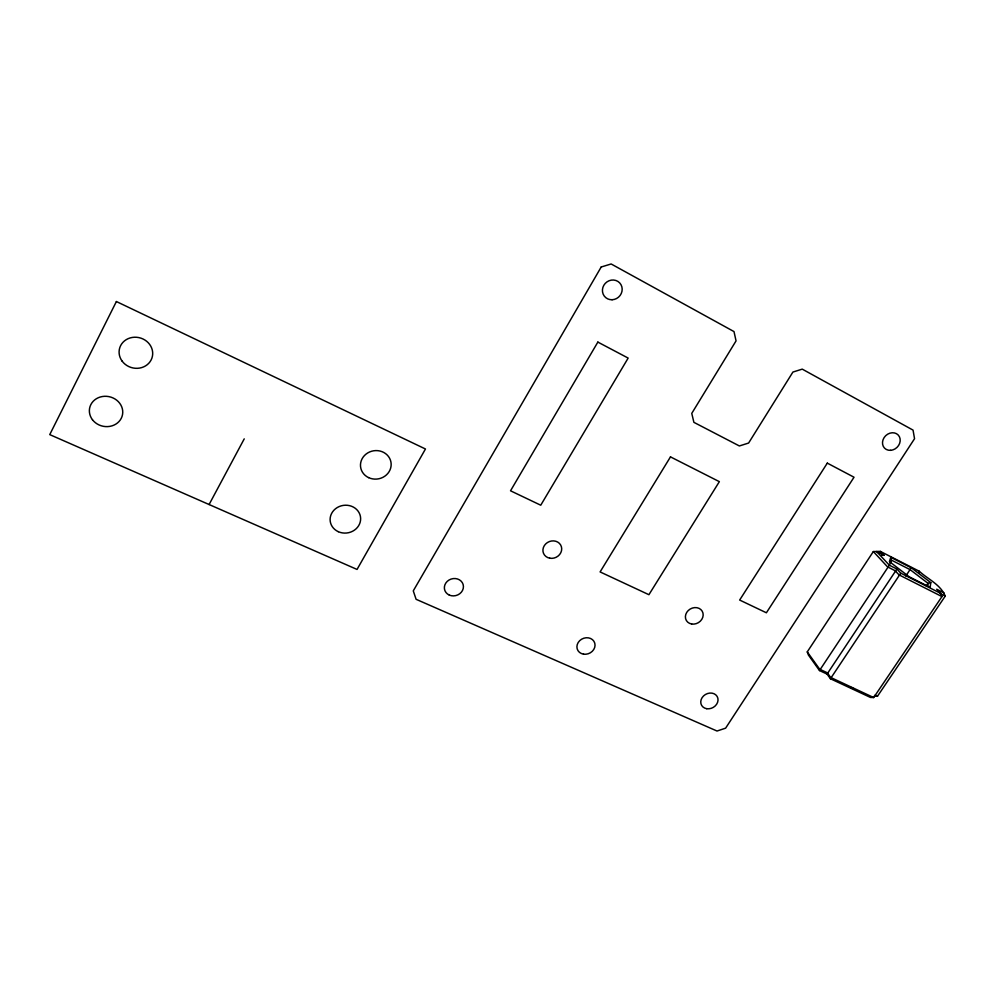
<?xml version="1.0" encoding="UTF-8"?>
<svg xmlns="http://www.w3.org/2000/svg" width="995" height="995" viewBox="0 0 995 995"><rect width="100%" height="100%" fill="white"/><g stroke="black" fill="none" stroke-linecap="round" stroke-linejoin="round"><path stroke-width="1.49" d="M819.494 670.555L889.343 565.197L896.905 569.028L900.761 573.145L940.735 593.393L941.954 596.577L873.685 697.545L870.451 697.433L830.427 678.752L827.069 674.088L819.494 670.555L808.388 654.996L807.268 651.887L873.336 551.553L876.595 551.516L884.02 555.297L881.856 555.322M930.798 582.635L930.138 587.398L909.194 576.777L889.418 561.59L890.786 557.312L911.221 567.735L930.798 582.635L928.049 583.344L926.32 585.918M827.069 674.088L896.905 569.028M830.427 678.752L900.761 573.145M927.614 586.254L928.049 583.344L910.114 569.65L891.333 560.085L890.786 557.312M918.932 572.747L919.293 571.254L880.364 551.404L877.13 551.441L878.946 553.394M890.09 564.065L891.333 560.085L889.629 562.66M209.099 504.527L244.235 438.857M911.221 567.735L905.86 576.018M874.257 696.152L877.466 696.264L945.25 596.104C940.449 584.413 927.949 579.277 919.293 571.254M873.685 697.545L830.626 677.433L827.255 672.769L819.669 669.212L807.268 651.887M849.531 686.761L853.449 688.59M875.015 695.119L877.466 696.264M941.954 596.577L898.945 574.812L895.102 570.695L887.528 566.851L873.336 551.553M944.031 592.945L936.681 589.214L940.735 593.393M940.35 593.617L945.25 596.104M880.364 551.404L884.02 555.297M876.595 551.516L889.343 565.197M116.39 301.535L49.75 434.616L357.043 569.438L425.462 448.994L116.39 301.535M601.204 266.996L413.273 590.868L416.097 599.301L717.022 731.026L725.616 728.166L914.542 438.708L913.049 430.114L802.244 369.133L792.915 372.055L748.613 443.036L739.372 445.959L693.888 422.34L691.761 413.385L736.051 340.887L733.999 331.584L611.141 263.974L601.204 266.996M597.858 342.093L510.534 490.796L540.745 505.211L628.156 358.076L597.858 342.093M670.481 456.879L600.097 571.926L648.914 594.699L719.36 481.655L670.481 456.879M827.305 463.123L739.658 600.047L766.386 612.783L854.021 477.227L827.305 463.123M612.087 299.744A10.161 9.589 -44.6 0 0 620.967 284.632A10.161 9.589 -44.6 0 0 603.853 285.254A10.161 9.589 -44.6 0 0 612.087 299.744M549.812 558.207A9.552 8.569 -24.1 0 0 561.404 546.74A9.552 8.569 -24.1 0 0 545.72 543.904A9.552 8.569 -24.1 0 0 549.812 558.207M691.625 624.002A9.191 7.948 -30.1 0 0 702.967 613.057A9.191 7.948 -30.1 0 0 688.266 610.507A9.191 7.948 -30.1 0 0 691.625 624.002M890.525 450.337A9.477 8.147 -43.7 0 0 899.405 436.718A9.477 8.147 -43.7 0 0 884.12 437.589A9.477 8.147 -43.7 0 0 890.525 450.337M706.773 708.714A8.955 7.55 -28.6 0 0 717.843 698.167A8.955 7.55 -28.6 0 0 703.564 695.915A8.955 7.55 -28.6 0 0 706.773 708.714M583.493 654.15A9.266 8.059 -24.1 0 0 594.774 643.168A9.266 8.059 -24.1 0 0 579.662 640.693A9.266 8.059 -24.1 0 0 583.493 654.15M449.267 595.06A9.627 8.607 -16.9 0 0 463.434 586.528A9.627 8.607 -16.9 0 0 448.981 580.048A9.627 8.607 -16.9 0 0 449.267 595.06M338.288 531.678A15.298 13.918 -8.2 0 0 360.625 518.221A15.298 13.918 -8.2 0 0 337.205 507.574A15.298 13.918 -8.2 0 0 338.288 531.678M368.598 477.625A15.385 14.241 -9.8 0 0 391.159 464.006A15.385 14.241 -9.8 0 0 367.69 452.949A15.385 14.241 -9.8 0 0 368.598 477.625M122.149 361.16A16.903 15.46 14.9 0 0 151.14 359.941A16.903 15.46 14.9 0 0 134.387 337.23A16.903 15.46 14.9 0 0 122.149 361.16M92.46 419.741A16.778 15.112 12 0 0 121.253 418.335A16.778 15.112 12 0 0 104.45 396.296A16.778 15.112 12 0 0 92.46 419.741"/></g></svg>
